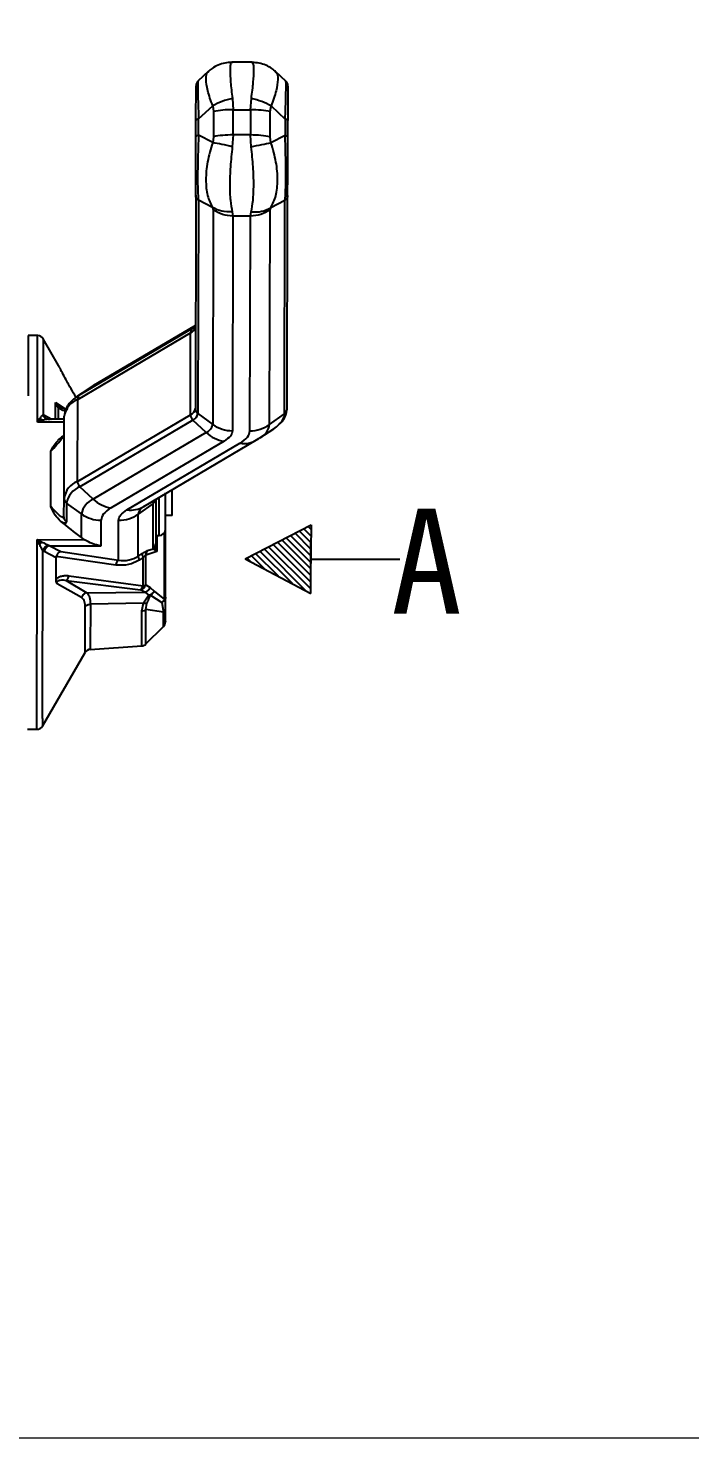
# Model space of a CAD drawing. Header units: millimetres. Extents: x 2136 to 4572, y 748 to 2471.
# Drawn here: x 3065.1 to 3166, y 2110.8 to 2325.6 of the extents above; entities that cross this region are included whole.
import ezdxf

# ---------------------------------------------------------------- set-up
doc = ezdxf.new("R2010")
doc.units = ezdxf.units.MM
doc.layers.add('AM_5', color=3, linetype='Continuous', lineweight=25)
doc.layers.add('文字', color=7, linetype='Continuous', lineweight=13)
doc.layers.add('layer 1', color=7, linetype='Continuous')
doc.styles.add('SLDTEXTSTYLE1', font='txt.shx', dxfattribs={"width": 0.7, "bigfont": 'gbcbig.shx'})
doc.styles.add('STYLE1', font='txt.shx', dxfattribs={"width": 0.8, "height": 3, "bigfont": 'hzdx.shx'})
doc.dimstyles.new('SLDDIMSTYLE12$0', dxfattribs={"dimtxt": 12, "dimasz": 10, "dimexe": 0, "dimexo": 0.0625, "dimgap": 0.875, "dimtad": 1, "dimdec": 1, "dimlfac": 1.8, "dimrnd": 1e-09, "dimzin": 12, "dimdsep": 46, "dimtxsty": 'SLDTEXTSTYLE1', "dimcen": 0.09, "dimdle": 8.16, "dimclrd": 3, "dimclre": 3, "dimadec": 0, "dimazin": 3, "dimtfac": 1, "dimtdec": 1, "dimtofl": 0, "dimtmove": 0, "dimatfit": 3, "dimfxl": 0, "dimfrac": 2, "dimtolj": 1, "dimlwd": 5, "dimlwe": 5, "dimarcsym": 0})

# ---------------------------------------------------------------- blocks, each defined once
blk = doc.blocks.new('*D56')
at = {"layer": 'AM_5', "color": 3, "lineweight": 5, "transparency": 16777216}
blk.add_line((3003.73, 2409.51), (3187.63, 2409.51), dxfattribs=at)
at = {"layer": 'AM_5', "color": 3, "linetype": 'Continuous', "lineweight": 5, "transparency": 16777216}
for p, q in [((3187.63, 2399.51), (3187.63, 2120.77)), ((3050.8, 2110.77), (3187.63, 2110.77))]:
    blk.add_line(p, q, dxfattribs=at)
at = {"layer": 'AM_5', "color": 3, "transparency": 16777216}
for points in [[(3185.96, 2399.51), (3189.29, 2399.51), (3187.63, 2409.51)], [(3185.96, 2120.77), (3189.29, 2120.77), (3187.63, 2110.77)]]:
    blk.add_solid(points, dxfattribs=at)
at = {"layer": 'Defpoints', "color": 0, "transparency": 16777216}
for p in [(3003.67, 2409.51), (3050.74, 2110.77), (3187.63, 2110.77)]:
    blk.add_point(p, dxfattribs=at)
at = {"layer": 'AM_5', "color": 0, "transparency": 16777216, "insert": (3180.75, 2260.14), "char_height": 12, "attachment_point": 5, "rotation": 90, "style": 'SLDTEXTSTYLE1'}
blk.add_mtext('\\A1;350', dxfattribs=at)

msp = doc.modelspace()

# ---------------------------------------------------------------- hatches: boundary and pattern name
at = {"layer": 'layer 1'}
h = msp.add_hatch(dxfattribs=at)
h.set_pattern_fill('ANSI31', color=256, scale=0.225, angle=90)
h.set_pattern_definition([(135, (1898.5839, -4872.9397), (-0.50513941, -0.50513941), [])])
h.paths.add_polyline_path([(3108.255, 2249.874), (3098.148, 2244.732), (3108.184, 2239.452), (3108.184, 2244.663)])

# ---------------------------------------------------------------- linework, layer by layer
at = {"color": 7, "linetype": 'Continuous', "lineweight": 25}
for p, q in [((3096.154, 2320.301), (3096.067, 2320.248)), ((3099.222, 2320.394), (3096.154, 2320.401)), ((3099.311, 2320.239), (3099.222, 2320.295)), ((3092.591, 2319.014), (3090.95, 2317.498)), ((3092.581, 2318.928), (3092.641, 2318.956)), ((3102.728, 2318.931), (3102.793, 2318.901)), ((3104.416, 2317.467), (3102.78, 2318.991)), ((3091.07, 2311.751), (3093.228, 2313.744)), ((3093.228, 2313.744), (3093.339, 2312.888)), ((3096.23, 2314.87), (3096.339, 2313.157)), ((3099.006, 2313.151), (3099.122, 2314.864)), ((3102.005, 2312.869), (3102.12, 2313.725)), ((3102.12, 2313.725), (3104.27, 2311.723)), ((3090.664, 2309.032), (3090.669, 2311.531)), ((3091.064, 2309.252), (3091.07, 2311.751)), ((3093.339, 2312.888), (3093.33, 2309.042)), ((3096.331, 2309.312), (3096.339, 2313.157)), ((3096.339, 2313.157), (3099.006, 2313.151)), ((3099.006, 2313.151), (3098.998, 2309.306)), ((3101.997, 2309.024), (3102.005, 2312.869)), ((3104.27, 2311.723), (3104.264, 2309.223)), ((3104.664, 2309.002), (3104.669, 2311.501)), ((3093.216, 2308.139), (3091.064, 2309.252)), ((3096.331, 2309.312), (3096.214, 2307.505)), ((3098.998, 2309.306), (3096.331, 2309.312)), ((3099.106, 2307.499), (3098.998, 2309.306)), ((3104.264, 2309.223), (3102.108, 2308.12)), ((3093.33, 2309.042), (3093.216, 2308.139)), ((3102.108, 2308.12), (3101.997, 2309.024)), ((3104.639, 2297.352), (3104.657, 2305.956)), ((3090.645, 2300.126), (3090.575, 2267.607)), ((3091.043, 2299.357), (3090.974, 2266.837)), ((3093.195, 2298.244), (3091.043, 2299.357)), ((3104.243, 2299.328), (3102.087, 2298.225)), ((3104.173, 2266.809), (3104.243, 2299.328)), ((3104.575, 2267.577), (3104.645, 2300.096)), ((3093.195, 2298.244), (3093.307, 2297.91)), ((3093.307, 2297.91), (3093.237, 2265.198)), ((3096.193, 2297.61), (3096.304, 2296.943)), ((3096.304, 2296.943), (3096.235, 2264.231)), ((3098.971, 2296.937), (3096.304, 2296.943)), ((3098.901, 2264.225), (3098.971, 2296.937)), ((3098.971, 2296.937), (3099.085, 2297.604)), ((3101.903, 2265.18), (3101.973, 2297.892)), ((3101.973, 2297.892), (3102.087, 2298.225)), ((3104.635, 2295.59), (3104.638, 2297.026)), ((3104.63, 2293.215), (3104.633, 2294.806)), ((3104.634, 2295.15), (3104.634, 2295.18)), ((3104.623, 2290.174), (3104.628, 2292.482)), ((3104.619, 2288.239), (3104.623, 2289.829)), ((3072.63, 2269.019), (3089.854, 2279.175)), ((3072.995, 2269.74), (3090.218, 2279.897)), ((3090.602, 2280.276), (3075.053, 2271.107)), ((3090.602, 2280.283), (3075.224, 2271.214)), ((3089.827, 2266.679), (3089.854, 2279.175)), ((3090.218, 2279.897), (3090.602, 2280.152)), ((3090.364, 2279.988), (3090.218, 2279.897)), ((3090.515, 2280.022), (3090.456, 2280.052)), ((3090.597, 2280.027), (3090.602, 2280.104)), ((3066.522, 2278.737), (3065.099, 2278.74)), ((3069.723, 2274.169), (3067.381, 2278.246)), ((3074.718, 2270.897), (3072.62, 2269.506)), ((3072.995, 2269.74), (3075.053, 2271.107)), ((3075.053, 2271.107), (3074.718, 2270.897)), ((3075.222, 2271.212), (3074.859, 2270.964)), ((3075.053, 2271.107), (3075.224, 2271.214)), ((3069.226, 2265.981), (3069.232, 2268.541)), ((3069.232, 2268.541), (3069.366, 2268.222)), ((3069.427, 2268.279), (3069.232, 2268.541)), ((3069.232, 2268.541), (3070.703, 2267.565)), ((3072.604, 2256.522), (3072.63, 2269.019)), ((3072.62, 2269.506), (3072.995, 2269.74)), ((3067.362, 2266.671), (3067.546, 2266.6)), ((3067.546, 2266.6), (3068.709, 2265.983)), ((3069.366, 2268.222), (3069.427, 2268.279)), ((3069.366, 2268.222), (3069.664, 2267.778)), ((3069.815, 2267.925), (3069.427, 2268.279)), ((3069.664, 2267.778), (3069.66, 2265.981)), ((3071.127, 2267.436), (3070.135, 2267.737)), ((3070.546, 2253.969), (3070.573, 2266.466)), ((3072.604, 2256.522), (3089.827, 2266.679)), ((3090.974, 2266.837), (3093.237, 2265.198)), ((3101.903, 2265.18), (3104.173, 2266.809)), ((3066.494, 2265.548), (3066.871, 2266.124)), ((3067.246, 2265.823), (3066.494, 2265.548)), ((3070.571, 2265.539), (3066.494, 2265.548)), ((3067.844, 2266.055), (3067.906, 2266.044)), ((3067.951, 2265.975), (3067.855, 2266.051)), ((3068.226, 2265.979), (3067.948, 2265.965)), ((3070.572, 2265.979), (3068.103, 2265.984)), ((3068.41, 2265.944), (3068.226, 2265.979)), ((3090.188, 2265.863), (3072.965, 2255.706)), ((3092.239, 2263.961), (3090.188, 2265.863)), ((3100.43, 2263.146), (3102.528, 2264.537)), ((3092.239, 2263.961), (3075.016, 2253.804)), ((3094.956, 2262.645), (3077.733, 2252.488)), ((3080.15, 2252.173), (3097.374, 2262.33)), ((3082.7, 2252.672), (3099.924, 2262.829)), ((3099.924, 2262.83), (3100.289, 2263.079)), ((3099.924, 2262.829), (3100.095, 2262.937)), ((3100.348, 2263.092), (3100.43, 2263.146)), ((3075.016, 2253.804), (3072.965, 2255.706)), ((3070.54, 2251.117), (3070.546, 2253.969)), ((3084.546, 2253.76), (3084.534, 2248.514)), ((3085.034, 2248.262), (3085.046, 2254.056)), ((3086.952, 2255.179), (3087.049, 2255.179)), ((3087.04, 2251.312), (3087.049, 2255.179)), ((3070.944, 2253.199), (3070.938, 2250.347)), ((3073.207, 2251.56), (3070.944, 2253.199)), ((3073.2, 2247.96), (3073.207, 2251.56)), ((3081.86, 2245.116), (3081.874, 2251.542)), ((3084.144, 2253.171), (3081.874, 2251.542)), ((3084.129, 2246.249), (3084.144, 2253.171)), ((3087.04, 2251.312), (3086.04, 2251.314)), ((3076.197, 2246.702), (3076.205, 2250.593)), ((3078.859, 2244.522), (3078.872, 2250.587)), ((3066.393, 2218.738), (3066.455, 2247.648)), ((3066.455, 2247.648), (3073.665, 2247.633)), ((3066.743, 2247.072), (3066.455, 2247.648)), ((3066.455, 2247.648), (3067.032, 2247.351)), ((3066.83, 2246.898), (3066.743, 2247.072)), ((3067.032, 2247.351), (3067.206, 2247.262)), ((3073.665, 2247.633), (3073.2, 2247.96)), ((3084.534, 2248.514), (3084.531, 2247.017)), ((3084.531, 2247.017), (3084.531, 2246.743)), ((3084.534, 2248.263), (3085.034, 2248.262)), ((3084.688, 2248.328), (3084.682, 2245.838)), ((3085.859, 2238.507), (3085.881, 2248.727)), ((3067.501, 2245.811), (3067.317, 2245.936)), ((3069.336, 2244.877), (3067.501, 2245.811)), ((3068.185, 2246.784), (3068.369, 2246.719)), ((3068.369, 2246.719), (3070.049, 2245.843)), ((3068.369, 2246.719), (3076.197, 2246.702)), ((3069.329, 2241.6), (3069.336, 2244.877)), ((3069.359, 2245.048), (3069.336, 2244.877)), ((3078.425, 2243.768), (3069.359, 2245.048)), ((3070.049, 2245.843), (3078.859, 2244.522)), ((3081.86, 2245.116), (3082.444, 2245.511)), ((3082.61, 2244.915), (3082.027, 2244.535)), ((3082.601, 2240.601), (3082.61, 2244.915)), ((3084.682, 2245.838), (3083.025, 2245.29)), ((3083.273, 2245.964), (3084.129, 2246.249)), ((3084.129, 2246.249), (3084.261, 2246.156)), ((3084.261, 2246.156), (3084.682, 2245.838)), ((3084.521, 2246.623), (3084.504, 2246.8)), ((3084.541, 2246.527), (3084.513, 2246.585)), ((3084.568, 2246.522), (3084.531, 2246.743)), ((3084.682, 2245.838), (3084.568, 2246.522)), ((3073.217, 2238.843), (3069.482, 2240.915)), ((3070.875, 2241.419), (3074.05, 2239.546)), ((3070.875, 2241.419), (3082.203, 2240.014)), ((3071.274, 2242.142), (3082.601, 2240.601)), ((3083.015, 2240.753), (3083.68, 2240.365)), ((3074.05, 2239.546), (3082.867, 2239.65)), ((3082.867, 2239.65), (3082.203, 2240.014)), ((3083.476, 2239.181), (3082.658, 2237.957)), ((3082.867, 2239.65), (3083.476, 2239.181)), ((3083.759, 2239.191), (3083.62, 2239.176)), ((3083.68, 2240.365), (3084.272, 2239.77)), ((3083.759, 2239.19), (3085.479, 2238.079)), ((3084.272, 2239.77), (3085.859, 2238.507)), ((3086.01, 2237.187), (3086.014, 2238.875)), ((3073.752, 2230.424), (3073.767, 2237.505)), ((3074.564, 2237.808), (3074.549, 2230.92)), ((3082.658, 2237.957), (3074.564, 2237.808)), ((3082.411, 2236.771), (3082.658, 2237.957)), ((3083.048, 2236.97), (3083.173, 2237.93)), ((3085.716, 2236.588), (3083.048, 2236.97)), ((3085.479, 2238.079), (3085.716, 2236.588)), ((3085.712, 2234.957), (3085.716, 2236.588)), ((3083.037, 2231.741), (3085.711, 2234.403)), ((3085.711, 2234.403), (3085.712, 2234.957)), ((3083.037, 2231.741), (3083.039, 2232.398)), ((3067.26, 2219.236), (3073.752, 2230.424)), ((3074.549, 2230.92), (3082.402, 2231.452)), ((3067.263, 2220.378), (3067.26, 2219.236)), ((3064.971, 2218.741), (3066.393, 2218.738))]:
    msp.add_line(p, q, dxfattribs=at)
at = {"color": 7, "linetype": 'Continuous', "lineweight": 25, "flags": 128}
for points in [[(3090.479, 2280.069), (3090.4, 2280.012), (3090.364, 2279.988)], [(3065.099, 2278.74), (3065.099, 2278.709), (3065.098, 2278.385), (3065.097, 2277.713), (3065.095, 2276.702), (3065.092, 2275.363), (3065.088, 2273.712), (3065.084, 2271.768), (3065.079, 2269.554)], [(3072.292, 2269.275), (3072.527, 2269.444), (3072.62, 2269.506)], [(3104.548, 2267.357), (3104.568, 2267.466), (3104.575, 2267.577)], [(3084.526, 2253.749), (3084.519, 2253.719), (3084.515, 2253.703)], [(3083.015, 2240.753), (3083.016, 2241.299), (3083.018, 2241.852), (3083.019, 2242.412), (3083.02, 2242.978), (3083.021, 2243.549), (3083.023, 2244.125), (3083.024, 2244.706), (3083.025, 2245.29)]]:
    msp.add_lwpolyline(points, dxfattribs=at)
at = {"color": 7, "linetype": 'Continuous', "lineweight": 25}
for centre, radius, start, end in [((3090.707, 2279.197), 0.854, 124.96394, 181.4796), ((3089.345, 2280.37), 1.298, 293.08147, 344.71047), ((3066.519, 2277.737), 1, 29.87752, 88.78166), ((3073.918, 2265.875), 3.397, 112.27537, 169.98802), ((3073.484, 2269.041), 0.854, 124.96424, 181.47959), ((3089.359, 2267.822), 1.235, 292.27534, 349.98804), ((3090.951, 2266.688), 1.124, 180.45492, 227.25342), ((3089.696, 2267.063), 1.297, 292.27555, 349.98754), ((3091.525, 2267.611), 0.95, 180.20287, 234.51476), ((3101.896, 2266.948), 2.281, 310.49638, 356.50834), ((3103.621, 2267.589), 0.956, 305.32842, 345.9426), ((3091.615, 2265.485), 1.647, 292.27534, 349.98804), ((3096.236, 2269.364), 5.133, 234.24005, 269.98181), ((3098.922, 2269.358), 5.133, 269.77321, 305.51496), ((3099.154, 2265.621), 2.785, 297.28452, 350.89381), ((3099.451, 2269.274), 5.649, 303.00168, 314.03972), ((3095.665, 2267.572), 4.978, 226.51011, 261.8155), ((3097.927, 2266.264), 3.973, 261.99352, 300.1682), ((3073.891, 2253.379), 3.397, 112.27534, 169.98804), ((3074.229, 2252.62), 3.335, 112.27534, 169.98804), ((3073.727, 2256.531), 1.124, 180.45496, 227.25325), ((3071.496, 2253.973), 0.95, 180.20285, 234.51412), ((3076.147, 2251.041), 2.985, 112.27534, 169.98804), ((3078.442, 2257.415), 4.978, 226.51012, 261.8155), ((3083.588, 2253.954), 0.96, 305.41486, 344.83941), ((3084.922, 2253.146), 0.779, 142.71658, 178.13099), ((3076.207, 2255.726), 5.133, 234.24006, 269.98181), ((3078.892, 2255.72), 5.133, 269.77306, 305.51487), ((3080.704, 2256.107), 3.973, 261.99352, 300.1682), ((3083.402, 2251.294), 1.547, 116.74671, 170.79661), ((3085.036, 2249.262), 1, 269.87751, 359.87751), ((3083.965, 2245.327), 0.941, 137.39243, 182.2552), ((3085.006, 2235.112), 1, 314.87872, 359.87751), ((3074.617, 2229.922), 1, 93.87747, 149.87695), ((3082.332, 2232.449), 1, 274.41022, 314.87938), ((3066.395, 2219.738), 1, 269.87751, 329.8775)]:
    msp.add_arc(centre, radius, start, end, dxfattribs=at)
msp.add_ellipse((3061.201, 2248.749), major_axis=(39.739, -29.602), ratio=0.1347016, start_param=1.3656679, end_param=1.4483144, dxfattribs=at)
for points, knots in [([(3096.069, 2320.358), (3095.728, 2320.34), (3095.038, 2320.304), (3094.044, 2319.98), (3093.192, 2319.536), (3092.747, 2319.127), (3092.559, 2318.954)], [0, 0, 0, 0, 0.2636482, 0.533255, 0.8030343, 1, 1, 1, 1]), ([(3096.067, 2320.248), (3096.028, 2320.241), (3095.89, 2320.214), (3095.837, 2319.237), (3095.915, 2317.459), (3096.124, 2315.743), (3096.23, 2314.87)], [0, 0, 0, 0, 0.11605385, 0.4072247, 0.69857038, 1, 1, 1, 1]), ([(3099.122, 2314.864), (3099.232, 2315.736), (3099.449, 2317.451), (3099.534, 2319.228), (3099.486, 2320.203), (3099.349, 2320.232), (3099.311, 2320.239)], [0, 0, 0, 0, 0.30235279, 0.59460149, 0.88666372, 1, 1, 1, 1]), ([(3102.816, 2318.927), (3102.628, 2319.101), (3102.184, 2319.513), (3101.333, 2319.962), (3100.34, 2320.289), (3099.65, 2320.329), (3099.309, 2320.348)], [0, 0, 0, 0, 0.1977901, 0.4672889, 0.7366185, 1, 1, 1, 1]), ([(3093.228, 2313.744), (3092.936, 2314.549), (3092.363, 2316.132), (3092.168, 2317.845), (3092.252, 2318.801), (3092.546, 2318.914), (3092.581, 2318.928)], [0, 0, 0, 0, 0.3251035, 0.63959, 0.9563205, 1, 1, 1, 1]), ([(3102.793, 2318.901), (3102.829, 2318.887), (3103.119, 2318.771), (3103.196, 2317.817), (3102.995, 2316.109), (3102.415, 2314.529), (3102.12, 2313.725)], [0, 0, 0, 0, 0.0437585, 0.3588199, 0.6740807, 1, 1, 1, 1]), ([(3090.669, 2311.531), (3090.671, 2312.511), (3090.674, 2313.909), (3090.677, 2315.303), (3090.679, 2316.064), (3090.68, 2316.55), (3090.68, 2316.844), (3090.68, 2316.744), (3090.68, 2316.709)], [0, 0, 0, 0, 0.3430655, 0.489647, 0.6330797, 0.7764735, 0.9232465, 1, 1, 1, 1]), ([(3090.953, 2317.491), (3090.941, 2317.481), (3090.871, 2317.418), (3090.783, 2317.265), (3090.696, 2317.046), (3090.685, 2316.89), (3090.68, 2316.814)], [0, 0, 0, 0, 0.0623363, 0.3776324, 0.693034, 1, 1, 1, 1]), ([(3091.007, 2317.432), (3090.999, 2317.461), (3090.962, 2317.6), (3090.945, 2316.739), (3090.969, 2314.777), (3091.034, 2312.812), (3091.07, 2311.751)], [0, 0, 0, 0, 0.0799609, 0.3699951, 0.6599223, 1, 1, 1, 1]), ([(3104.27, 2311.723), (3104.309, 2312.775), (3104.383, 2314.732), (3104.415, 2316.697), (3104.403, 2317.569), (3104.364, 2317.43), (3104.356, 2317.399)], [0, 0, 0, 0, 0.3373309, 0.6273478, 0.9171835, 1, 1, 1, 1]), ([(3104.68, 2316.784), (3104.676, 2316.86), (3104.666, 2317.016), (3104.58, 2317.236), (3104.493, 2317.388), (3104.424, 2317.451), (3104.413, 2317.461)], [0, 0, 0, 0, 0.3080927, 0.6246521, 0.9411056, 1, 1, 1, 1]), ([(3104.68, 2316.676), (3104.68, 2316.711), (3104.68, 2316.812), (3104.68, 2316.513), (3104.679, 2316.022), (3104.677, 2315.258), (3104.674, 2313.864), (3104.671, 2312.473), (3104.669, 2311.501)], [0, 0, 0, 0, 0.0793091, 0.2259045, 0.3693521, 0.5127847, 0.6595677, 1, 1, 1, 1]), ([(3096.23, 2314.87), (3095.686, 2314.731), (3094.599, 2314.453), (3093.685, 2313.981), (3093.228, 2313.744)], [0, 0, 0, 0, 0.5000023, 1, 1, 1, 1]), ([(3102.12, 2313.725), (3101.664, 2313.964), (3100.752, 2314.44), (3099.665, 2314.723), (3099.122, 2314.864)], [0, 0, 0, 0, 0.4999977, 1, 1, 1, 1]), ([(3091.064, 2309.252), (3091.025, 2308.13), (3090.951, 2306.044), (3090.914, 2303.05), (3090.939, 2300.623), (3091.007, 2299.8), (3091.043, 2299.357)], [0, 0, 0, 0, 0.2683795, 0.4991161, 0.72970851, 1, 1, 1, 1]), ([(3104.243, 2299.328), (3104.281, 2299.768), (3104.352, 2300.585), (3104.388, 2302.997), (3104.364, 2305.997), (3104.299, 2308.092), (3104.264, 2309.223)], [0, 0, 0, 0, 0.2680966, 0.4988227, 0.7294637, 1, 1, 1, 1]), ([(3090.645, 2300.126), (3090.645, 2300.503), (3090.647, 2301.041), (3090.649, 2302.374), (3090.652, 2303.45), (3090.654, 2304.663), (3090.658, 2306.547), (3090.662, 2308.01), (3090.664, 2309.032)], [0, 0, 0, 0, 0.2713523, 0.38737, 0.5008964, 0.614411, 0.7305771, 1, 1, 1, 1]), ([(3093.216, 2308.139), (3092.923, 2307.158), (3092.346, 2305.226), (3092.112, 2302.424), (3092.335, 2299.946), (3092.905, 2298.818), (3093.195, 2298.244)], [0, 0, 0, 0, 0.2541677, 0.5000156, 0.7457168, 1, 1, 1, 1]), ([(3096.214, 2307.505), (3095.675, 2307.633), (3094.588, 2307.891), (3093.675, 2308.056), (3093.216, 2308.139)], [0, 0, 0, 0, 0.4968676, 1, 1, 1, 1]), ([(3096.214, 2307.505), (3096.104, 2306.484), (3095.888, 2304.477), (3095.795, 2301.646), (3095.877, 2299.197), (3096.087, 2298.145), (3096.193, 2297.61)], [0, 0, 0, 0, 0.2542602, 0.5000155, 0.7456229, 1, 1, 1, 1]), ([(3099.085, 2297.604), (3099.194, 2298.139), (3099.409, 2299.19), (3099.501, 2301.638), (3099.42, 2304.469), (3099.212, 2306.478), (3099.106, 2307.499)], [0, 0, 0, 0, 0.2543723, 0.4999845, 0.7457353, 1, 1, 1, 1]), ([(3099.106, 2307.499), (3099.65, 2307.626), (3100.738, 2307.878), (3101.651, 2308.04), (3102.108, 2308.12)], [0, 0, 0, 0, 0.50000083, 1, 1, 1, 1]), ([(3102.087, 2298.225), (3102.377, 2298.793), (3102.952, 2299.917), (3103.188, 2302.394), (3102.965, 2305.203), (3102.397, 2307.137), (3102.108, 2308.12)], [0, 0, 0, 0, 0.2523714, 0.4999867, 0.7458393, 1, 1, 1, 1]), ([(3104.645, 2300.096), (3104.645, 2300.47), (3104.647, 2301.004), (3104.649, 2302.326), (3104.652, 2303.4), (3104.654, 2304.61), (3104.658, 2306.501), (3104.661, 2307.972), (3104.664, 2309.002)], [0, 0, 0, 0, 0.2691806, 0.3853625, 0.4988695, 0.6124074, 0.7284377, 1, 1, 1, 1]), ([(3096.193, 2297.61), (3095.65, 2297.595), (3094.563, 2297.565), (3093.651, 2298.018), (3093.195, 2298.244)], [0, 0, 0, 0, 0.49999995, 1, 1, 1, 1]), ([(3099.085, 2297.604), (3099.625, 2297.587), (3100.712, 2297.551), (3101.627, 2298), (3102.087, 2298.225)], [0, 0, 0, 0, 0.4968674, 1, 1, 1, 1]), ([(3104.626, 2291.273), (3104.626, 2291.378), (3104.627, 2291.649), (3104.628, 2292.193), (3104.629, 2292.733), (3104.629, 2292.846)], [0, 0, 0, 0, 0.3316011, 0.8605175, 1, 1, 1, 1]), ([(3104.625, 2291.084), (3104.625, 2291.079), (3104.625, 2291.063), (3104.626, 2291.189), (3104.626, 2291.273)], [0, 0, 0, 0, 0.3310024, 1, 1, 1, 1]), ([(3066.494, 2265.548), (3066.497, 2266.953), (3066.503, 2269.762), (3066.51, 2273.189), (3066.516, 2275.911), (3066.52, 2277.744), (3066.522, 2278.687), (3066.522, 2278.64), (3066.521, 2278.623)], [0, 0, 0, 0, 0.1799587, 0.3599173, 0.539876, 0.7198347, 0.8997934, 1, 1, 1, 1]), ([(3067.386, 2278.197), (3067.386, 2278.21), (3067.387, 2278.314), (3067.386, 2277.881), (3067.384, 2276.862), (3067.38, 2275.152), (3067.375, 2272.863), (3067.369, 2270.058), (3067.364, 2267.8), (3067.362, 2266.671)], [0, 0, 0, 0, 0.0217233, 0.1847696, 0.3478159, 0.5108621, 0.6739081, 0.8369541, 1, 1, 1, 1]), ([(3072.414, 2269.297), (3072.341, 2269.416), (3072.034, 2269.919), (3071.548, 2270.766), (3070.95, 2271.84), (3070.411, 2272.847), (3069.964, 2273.706), (3069.733, 2274.155), (3069.723, 2274.165), (3069.721, 2274.168)], [0, 0, 0, 0, 0.0645029, 0.2723656, 0.3928511, 0.5848746, 0.7776318, 0.9511742, 1, 1, 1, 1]), ([(3072.383, 2269.343), (3071.889, 2268.93), (3070.896, 2268.101), (3070.699, 2267.159), (3070.6, 2266.686)], [0, 0, 0, 0, 0.4978748, 1, 1, 1, 1]), ([(3066.871, 2266.124), (3066.971, 2266.259), (3067.147, 2266.497), (3067.297, 2266.619), (3067.362, 2266.671)], [0, 0, 0, 0, 0.56842111, 1, 1, 1, 1]), ([(3068.226, 2265.979), (3068.131, 2265.984), (3067.936, 2265.995), (3067.673, 2266.143), (3067.463, 2266.373), (3067.395, 2266.574), (3067.362, 2266.671)], [0, 0, 0, 0, 0.2432277, 0.5000045, 0.7567789, 1, 1, 1, 1]), ([(3068.41, 2265.944), (3068.312, 2265.941), (3068.108, 2265.933), (3067.838, 2266.068), (3067.63, 2266.295), (3067.573, 2266.501), (3067.546, 2266.6)], [0, 0, 0, 0, 0.2423329, 0.4999383, 0.7575772, 1, 1, 1, 1]), ([(3069.815, 2267.925), (3069.803, 2267.918), (3069.777, 2267.905), (3069.702, 2267.821), (3069.664, 2267.778)], [0, 0, 0, 0, 0.4911669, 1, 1, 1, 1]), ([(3069.664, 2267.778), (3069.772, 2267.707), (3070.001, 2267.555), (3070.394, 2267.371), (3070.667, 2267.307), (3070.81, 2267.273)], [0, 0, 0, 0, 0.29699943, 0.63236881, 1, 1, 1, 1]), ([(3070.145, 2267.735), (3070.123, 2267.745), (3070.016, 2267.794), (3069.905, 2267.867), (3069.815, 2267.925)], [0, 0, 0, 0, 0.2007968, 1, 1, 1, 1]), ([(3102.764, 2264.7), (3103.259, 2265.113), (3104.252, 2265.943), (3104.449, 2266.884), (3104.548, 2267.357)], [0, 0, 0, 0, 0.4978748, 1, 1, 1, 1]), ([(3067.246, 2265.823), (3067.18, 2265.861), (3067.048, 2265.936), (3066.93, 2266.061), (3066.871, 2266.124)], [0, 0, 0, 0, 0.4999991, 1, 1, 1, 1]), ([(3067.948, 2265.965), (3067.909, 2265.964), (3067.695, 2265.958), (3067.448, 2265.884), (3067.246, 2265.823)], [0, 0, 0, 0, 0.18422448, 1, 1, 1, 1]), ([(3068.561, 2261.138), (3068.842, 2261.444), (3069.344, 2261.989), (3069.943, 2262.694), (3070.275, 2263.117), (3070.439, 2263.344), (3070.492, 2263.44), (3070.515, 2263.481)], [0, 0, 0, 0, 0.3800989, 0.6787149, 0.8002606, 0.9135692, 1, 1, 1, 1]), ([(3068.561, 2261.138), (3068.753, 2261.551), (3069.028, 2262.145), (3069.506, 2262.604), (3069.652, 2262.744)], [0, 0, 0, 0, 0.69406746, 1, 1, 1, 1]), ([(3070.521, 2263.481), (3070.468, 2263.46), (3070.357, 2263.414), (3070.029, 2263.127), (3069.743, 2262.891), (3069.614, 2262.784)], [0, 0, 0, 0, 0.33709153, 0.70193864, 1, 1, 1, 1]), ([(3070.515, 2263.481), (3070.522, 2263.491), (3070.563, 2263.559), (3070.565, 2263.588), (3070.567, 2263.613)], [0, 0, 0, 0, 0.1498455, 1, 1, 1, 1]), ([(3086.014, 2238.875), (3086.016, 2239.814), (3086.02, 2241.724), (3086.027, 2245.263), (3086.035, 2248.974), (3086.042, 2252.209), (3086.046, 2253.964), (3086.047, 2254.624)], [0, 0, 0, 0, 0.2139671, 0.435408, 0.656849, 0.8708161, 1, 1, 1, 1]), ([(3086.036, 2249.259), (3086.036, 2249.333), (3086.036, 2249.446), (3086.038, 2250.132), (3086.039, 2250.842), (3086.041, 2251.723), (3086.044, 2253.003), (3086.046, 2254.067), (3086.048, 2254.759)], [0, 0, 0, 0, 0.2394568, 0.3683607, 0.5, 0.6316393, 0.7605432, 1, 1, 1, 1]), ([(3070.014, 2250.445), (3069.729, 2250.746), (3069.105, 2251.407), (3068.741, 2252.236), (3068.543, 2252.686)], [0, 0, 0, 0, 0.45684715, 1, 1, 1, 1]), ([(3070.49, 2251.011), (3070.467, 2251), (3070.413, 2250.976), (3070.249, 2251.043), (3069.919, 2251.259), (3069.322, 2251.802), (3068.823, 2252.369), (3068.543, 2252.686)], [0, 0, 0, 0, 0.08806886, 0.20113842, 0.32241757, 0.62070553, 1, 1, 1, 1]), ([(3082.709, 2252.68), (3082.695, 2252.671), (3082.677, 2252.659), (3082.703, 2252.673), (3082.709, 2252.677)], [0, 0, 0, 0, 0.7721606, 1, 1, 1, 1]), ([(3070.014, 2250.445), (3070.154, 2250.38), (3070.427, 2250.253), (3070.716, 2250.185), (3070.904, 2250.206), (3070.926, 2250.299), (3070.938, 2250.347)], [0, 0, 0, 0, 0.2643449, 0.5180732, 0.7521058, 1, 1, 1, 1]), ([(3070.54, 2251.117), (3070.538, 2251.071), (3070.536, 2251.019), (3070.496, 2251.012), (3070.49, 2251.011)], [0, 0, 0, 0, 0.8613584, 1, 1, 1, 1]), ([(3070.572, 2250.88), (3070.57, 2250.885), (3070.541, 2250.96), (3070.541, 2251.041), (3070.54, 2251.117)], [0, 0, 0, 0, 0.0712594, 1, 1, 1, 1]), ([(3070.938, 2250.347), (3070.88, 2250.396), (3070.763, 2250.493), (3070.637, 2250.678), (3070.593, 2250.814), (3070.572, 2250.88)], [0, 0, 0, 0, 0.3420823, 0.6841646, 1, 1, 1, 1]), ([(3066.743, 2247.072), (3066.789, 2247.121), (3066.883, 2247.218), (3066.982, 2247.306), (3067.032, 2247.351)], [0, 0, 0, 0, 0.5, 1, 1, 1, 1]), ([(3067.206, 2247.262), (3067.142, 2247.207), (3067.01, 2247.095), (3066.891, 2246.965), (3066.83, 2246.898)], [0, 0, 0, 0, 0.4869219, 1, 1, 1, 1]), ([(3067.317, 2245.936), (3067.249, 2246.069), (3067.1, 2246.361), (3066.925, 2246.709), (3066.83, 2246.898)], [0, 0, 0, 0, 0.4544713, 1, 1, 1, 1]), ([(3067.206, 2247.262), (3067.385, 2247.172), (3067.733, 2246.996), (3068.037, 2246.853), (3068.185, 2246.784)], [0, 0, 0, 0, 0.5125457, 1, 1, 1, 1]), ([(3076.197, 2246.702), (3076.193, 2246.703), (3075.745, 2246.76), (3074.878, 2246.967), (3074.059, 2247.417), (3073.665, 2247.633)], [0, 0, 0, 0, 0.0050146, 0.5222206, 1, 1, 1, 1]), ([(3067.263, 2220.378), (3067.264, 2220.845), (3067.266, 2221.778), (3067.27, 2223.949), (3067.276, 2226.628), (3067.283, 2229.813), (3067.291, 2233.417), (3067.299, 2237.365), (3067.308, 2241.562), (3067.314, 2244.478), (3067.317, 2245.936)], [0, 0, 0, 0, 0.1249998, 0.2499997, 0.3749996, 0.4999996, 0.6249996, 0.7499997, 0.8749998, 1, 1, 1, 1]), ([(3067.317, 2245.936), (3067.351, 2246.033), (3067.42, 2246.231), (3067.63, 2246.492), (3067.895, 2246.695), (3068.09, 2246.755), (3068.185, 2246.784)], [0, 0, 0, 0, 0.2432193, 0.4999892, 0.7567655, 1, 1, 1, 1]), ([(3068.369, 2246.719), (3068.27, 2246.694), (3068.067, 2246.643), (3067.796, 2246.429), (3067.587, 2246.141), (3067.529, 2245.919), (3067.501, 2245.811)], [0, 0, 0, 0, 0.2423132, 0.4999118, 0.7575586, 1, 1, 1, 1]), ([(3070.049, 2245.843), (3070.049, 2245.843), (3070.047, 2245.843), (3070.041, 2245.841), (3070.023, 2245.836), (3069.952, 2245.812), (3069.814, 2245.741), (3069.628, 2245.575), (3069.459, 2245.333), (3069.391, 2245.139), (3069.359, 2245.048)], [0, 0, 0, 0, 0.0021587, 0.0060527, 0.0190753, 0.0664028, 0.2502171, 0.5000718, 0.7657091, 1, 1, 1, 1]), ([(3078.859, 2244.522), (3079.411, 2244.467), (3080.424, 2244.365), (3081.411, 2244.881), (3081.86, 2245.116)], [0, 0, 0, 0, 0.5442934, 1, 1, 1, 1]), ([(3081.86, 2245.116), (3081.856, 2245.086), (3081.848, 2245.025), (3081.878, 2244.886), (3081.935, 2244.722), (3081.997, 2244.597), (3082.027, 2244.535)], [0, 0, 0, 0, 0.24689639, 0.50039929, 0.75369434, 1, 1, 1, 1]), ([(3082.444, 2245.511), (3082.439, 2245.48), (3082.43, 2245.418), (3082.459, 2245.275), (3082.517, 2245.106), (3082.579, 2244.978), (3082.61, 2244.915)], [0, 0, 0, 0, 0.2465016, 0.5, 0.7534984, 1, 1, 1, 1]), ([(3082.444, 2245.511), (3082.609, 2245.618), (3082.923, 2245.822), (3083.16, 2245.918), (3083.273, 2245.964)], [0, 0, 0, 0, 0.5248892, 1, 1, 1, 1]), ([(3083.025, 2245.29), (3082.999, 2245.277), (3082.944, 2245.25), (3082.801, 2245.133), (3082.689, 2245.005), (3082.61, 2244.915)], [0, 0, 0, 0, 0.2120064, 0.4434905, 1, 1, 1, 1]), ([(3084.261, 2246.156), (3084.301, 2246.196), (3084.38, 2246.278), (3084.464, 2246.424), (3084.52, 2246.58), (3084.527, 2246.689), (3084.531, 2246.743)], [0, 0, 0, 0, 0.24464624, 0.49574916, 0.74903382, 1, 1, 1, 1]), ([(3082.027, 2244.535), (3081.49, 2244.257), (3080.326, 2243.652), (3079.091, 2243.727), (3078.425, 2243.768)], [0, 0, 0, 0, 0.4609247, 1, 1, 1, 1]), ([(3078.859, 2244.522), (3078.815, 2244.493), (3078.726, 2244.434), (3078.601, 2244.257), (3078.494, 2244.032), (3078.448, 2243.855), (3078.425, 2243.768)], [0, 0, 0, 0, 0.2450812, 0.5000044, 0.7549251, 1, 1, 1, 1]), ([(3069.329, 2241.6), (3069.427, 2241.696), (3069.635, 2241.902), (3070.078, 2242.086), (3070.637, 2242.192), (3071.047, 2242.16), (3071.274, 2242.142)], [0, 0, 0, 0, 0.1823359, 0.3887892, 0.661241, 1, 1, 1, 1]), ([(3069.482, 2240.915), (3069.436, 2241.015), (3069.349, 2241.199), (3069.335, 2241.474), (3069.329, 2241.6)], [0, 0, 0, 0, 0.5416835, 1, 1, 1, 1]), ([(3069.482, 2240.915), (3069.477, 2240.949), (3069.467, 2241.015), (3069.475, 2241.119), (3069.509, 2241.22), (3069.571, 2241.308), (3069.652, 2241.376), (3069.782, 2241.445), (3070.213, 2241.555), (3070.576, 2241.48), (3070.875, 2241.419)], [0, 0, 0, 0, 0.0568929, 0.1087605, 0.1566899, 0.2041437, 0.2548575, 0.3103406, 0.4336006, 1, 1, 1, 1]), ([(3070.875, 2241.419), (3070.916, 2241.448), (3071.001, 2241.507), (3071.115, 2241.676), (3071.212, 2241.89), (3071.254, 2242.059), (3071.274, 2242.142)], [0, 0, 0, 0, 0.2454954, 0.5, 0.7545046, 1, 1, 1, 1]), ([(3082.203, 2240.014), (3082.241, 2240.038), (3082.32, 2240.086), (3082.43, 2240.22), (3082.528, 2240.392), (3082.577, 2240.532), (3082.601, 2240.601)], [0, 0, 0, 0, 0.2434778, 0.49574128, 0.75022047, 1, 1, 1, 1]), ([(3082.601, 2240.601), (3082.683, 2240.621), (3082.847, 2240.659), (3082.959, 2240.722), (3083.015, 2240.753)], [0, 0, 0, 0, 0.5, 1, 1, 1, 1]), ([(3074.05, 2239.546), (3073.962, 2239.526), (3073.782, 2239.485), (3073.538, 2239.324), (3073.335, 2239.108), (3073.256, 2238.93), (3073.217, 2238.843)], [0, 0, 0, 0, 0.2446204, 0.4999949, 0.7553723, 1, 1, 1, 1]), ([(3073.767, 2237.505), (3073.759, 2237.666), (3073.744, 2237.99), (3073.59, 2238.507), (3073.367, 2238.709), (3073.217, 2238.843)], [0, 0, 0, 0, 0.2478447, 0.4971114, 1, 1, 1, 1]), ([(3074.05, 2239.546), (3074.205, 2239.356), (3074.5, 2238.995), (3074.543, 2238.19), (3074.564, 2237.808)], [0, 0, 0, 0, 0.5262167, 1, 1, 1, 1]), ([(3082.203, 2240.014), (3082.289, 2240.036), (3082.421, 2240.069), (3082.564, 2240.155), (3082.633, 2240.205), (3082.667, 2240.233), (3082.683, 2240.247), (3082.692, 2240.255), (3082.697, 2240.259), (3082.699, 2240.261), (3082.699, 2240.261), (3082.699, 2240.262), (3082.699, 2240.262), (3082.699, 2240.262)], [0, 0, 0, 0, 0.4878415, 0.7421687, 0.8707162, 0.9351657, 0.9674126, 0.9835388, 0.9955544, 0.9987325, 0.9996036, 0.9998609, 1, 1, 1, 1]), ([(3082.867, 2239.65), (3082.953, 2239.671), (3083.128, 2239.715), (3083.367, 2239.878), (3083.565, 2240.098), (3083.642, 2240.277), (3083.68, 2240.365)], [0, 0, 0, 0, 0.2440114, 0.4991729, 0.7547749, 1, 1, 1, 1]), ([(3083.173, 2237.93), (3083.28, 2238.174), (3083.457, 2238.578), (3083.645, 2238.941), (3083.727, 2239.115), (3083.75, 2239.17), (3083.759, 2239.19)], [0, 0, 0, 0, 0.5043385, 0.8341109, 0.9378515, 1, 1, 1, 1]), ([(3083.476, 2239.181), (3083.558, 2239.203), (3083.722, 2239.247), (3083.932, 2239.374), (3084.129, 2239.544), (3084.218, 2239.685), (3084.272, 2239.77)], [0, 0, 0, 0, 0.25004, 0.5000807, 0.7004278, 1, 1, 1, 1]), ([(3083.62, 2239.176), (3083.619, 2239.176), (3083.618, 2239.176), (3083.615, 2239.176), (3083.608, 2239.176), (3083.592, 2239.175), (3083.548, 2239.175), (3083.507, 2239.179), (3083.476, 2239.181)], [0, 0, 0, 0, 0.0073615, 0.0208826, 0.0663986, 0.1545232, 0.3592931, 1, 1, 1, 1]), ([(3084.272, 2239.77), (3084.212, 2239.649), (3084.091, 2239.408), (3083.87, 2239.263), (3083.759, 2239.191)], [0, 0, 0, 0, 0.5000043, 1, 1, 1, 1]), ([(3085.479, 2238.079), (3085.556, 2238.138), (3085.712, 2238.255), (3085.81, 2238.423), (3085.859, 2238.507)], [0, 0, 0, 0, 0.5000005, 1, 1, 1, 1]), ([(3085.834, 2238.361), (3085.831, 2238.357), (3085.823, 2238.347), (3085.8, 2238.317), (3085.752, 2238.262), (3085.649, 2238.171), (3085.547, 2238.116), (3085.479, 2238.079)], [0, 0, 0, 0, 0.03078114, 0.08287584, 0.25102284, 0.50099778, 1, 1, 1, 1]), ([(3086.014, 2238.875), (3086.005, 2238.782), (3085.987, 2238.604), (3085.895, 2238.438), (3085.838, 2238.367), (3085.834, 2238.361)], [0, 0, 0, 0, 0.50030119, 0.95886689, 1, 1, 1, 1]), ([(3082.399, 2231.493), (3082.399, 2231.48), (3082.399, 2231.286), (3082.401, 2232.034), (3082.404, 2233.721), (3082.409, 2235.754), (3082.411, 2236.771)], [0, 0, 0, 0, 0.0247287, 0.3498191, 0.6749096, 1, 1, 1, 1]), ([(3083.173, 2237.93), (3083.096, 2237.919), (3082.939, 2237.898), (3082.752, 2237.937), (3082.658, 2237.957)], [0, 0, 0, 0, 0.4978424, 1, 1, 1, 1]), ([(3083.039, 2232.398), (3083.04, 2232.909), (3083.042, 2233.93), (3083.046, 2235.957), (3083.048, 2236.97)], [0, 0, 0, 0, 0.5000002, 1, 1, 1, 1]), ([(3086.006, 2235.204), (3086.006, 2235.183), (3086.006, 2235.111), (3086.007, 2235.74), (3086.009, 2236.712), (3086.01, 2237.187)], [0, 0, 0, 0, 0.1820669, 0.6002821, 1, 1, 1, 1])]:
    msp.add_open_spline(points, degree=3, knots=knots, dxfattribs=at)
for points in [[(3091.07, 2311.751), (3091.011, 2311.737), (3090.893, 2311.71), (3090.768, 2311.655), (3090.685, 2311.595), (3090.674, 2311.553), (3090.669, 2311.531)], [(3096.339, 2313.157), (3095.799, 2313.146), (3094.717, 2313.123), (3093.798, 2312.966), (3093.339, 2312.888)], [(3102.005, 2312.869), (3101.546, 2312.949), (3100.628, 2313.11), (3099.546, 2313.137), (3099.006, 2313.151)], [(3104.669, 2311.501), (3104.664, 2311.523), (3104.654, 2311.565), (3104.571, 2311.626), (3104.446, 2311.681), (3104.328, 2311.709), (3104.27, 2311.723)], [(3091.064, 2309.252), (3091.005, 2309.238), (3090.888, 2309.21), (3090.763, 2309.156), (3090.679, 2309.096), (3090.669, 2309.053), (3090.664, 2309.032)], [(3096.331, 2309.312), (3095.79, 2309.3), (3094.709, 2309.278), (3093.79, 2309.121), (3093.33, 2309.042)], [(3101.997, 2309.024), (3101.538, 2309.104), (3100.619, 2309.265), (3099.538, 2309.292), (3098.998, 2309.306)], [(3104.264, 2309.223), (3104.323, 2309.209), (3104.44, 2309.181), (3104.565, 2309.127), (3104.648, 2309.066), (3104.659, 2309.023), (3104.664, 2309.002)], [(3091.043, 2299.357), (3090.984, 2299.405), (3090.867, 2299.503), (3090.742, 2299.693), (3090.66, 2299.903), (3090.65, 2300.052), (3090.645, 2300.126)], [(3104.645, 2300.096), (3104.639, 2300.022), (3104.629, 2299.874), (3104.545, 2299.663), (3104.42, 2299.474), (3104.302, 2299.377), (3104.243, 2299.328)], [(3096.304, 2296.943), (3095.764, 2296.987), (3094.683, 2297.076), (3093.765, 2297.632), (3093.307, 2297.91)], [(3101.973, 2297.892), (3101.513, 2297.616), (3100.593, 2297.063), (3099.512, 2296.979), (3098.971, 2296.937)], [(3096.235, 2264.231), (3096.179, 2263.957), (3096.068, 2263.408), (3095.327, 2262.899), (3094.956, 2262.645)], [(3097.374, 2262.33), (3097.816, 2262.634), (3098.702, 2263.242), (3098.835, 2263.897), (3098.901, 2264.225)], [(3068.543, 2252.686), (3068.546, 2254.14), (3068.552, 2257.046), (3068.558, 2259.774), (3068.561, 2261.138)], [(3077.733, 2252.488), (3077.29, 2252.184), (3076.405, 2251.576), (3076.272, 2250.92), (3076.205, 2250.593)], [(3078.872, 2250.587), (3078.928, 2250.861), (3079.039, 2251.41), (3079.78, 2251.919), (3080.15, 2252.173)], [(3084.129, 2246.249), (3084.188, 2246.297), (3084.306, 2246.394), (3084.432, 2246.584), (3084.515, 2246.794), (3084.526, 2246.943), (3084.531, 2247.017)], [(3082.699, 2240.262), (3082.768, 2240.333), (3082.905, 2240.475), (3082.978, 2240.661), (3083.015, 2240.753)], [(3085.859, 2238.507), (3085.904, 2238.564), (3085.993, 2238.679), (3086.007, 2238.81), (3086.014, 2238.875)], [(3073.767, 2237.505), (3073.813, 2237.547), (3073.904, 2237.629), (3074.099, 2237.722), (3074.321, 2237.788), (3074.483, 2237.802), (3074.564, 2237.808)], [(3082.411, 2236.771), (3082.53, 2236.784), (3082.769, 2236.811), (3082.955, 2236.917), (3083.048, 2236.97)], [(3085.716, 2236.588), (3085.76, 2236.63), (3085.847, 2236.712), (3085.938, 2236.861), (3085.999, 2237.02), (3086.006, 2237.131), (3086.01, 2237.187)]]:
    msp.add_open_spline(points, degree=3, dxfattribs=at)
at = {"layer": 'layer 1'}
for p, q in [((3098.148, 2244.732), (3108.255, 2249.874)), ((3108.255, 2249.874), (3108.148, 2242.016)), ((3108.184, 2239.452), (3108.184, 2247.311)), ((3098.148, 2244.732), (3108.184, 2239.452)), ((3108.184, 2244.663), (3121.779, 2244.663))]:
    msp.add_line(p, q, dxfattribs=at)

# ---------------------------------------------------------------- texts
at = {"layer": '文字', "insert": (3125.83, 2244.35), "char_height": 16, "width": 240, "attachment_point": 5, "style": 'STYLE1'}
msp.add_mtext('\\pt176;{\\fSimSun|b0|i0|c134|p2;\\W1;A}', dxfattribs=at)

# ---------------------------------------------------------------- dimensions: what is measured, and where the dimension line sits
at = {"layer": 'AM_5'}
dim = msp.add_linear_dim(base=(3187.628, 2110.771), p1=(3003.672, 2409.512), p2=(3050.74, 2110.771), angle=90, text='350', dimstyle='SLDDIMSTYLE12$0', override={"dimlfac": 1, "dimpost": ''}, dxfattribs=at)
dim.commit()
dim.dimension.update_dxf_attribs({"geometry": '*D56', "text_midpoint": (3180.753, 2260.142)})

doc.saveas('drawing.dxf')
